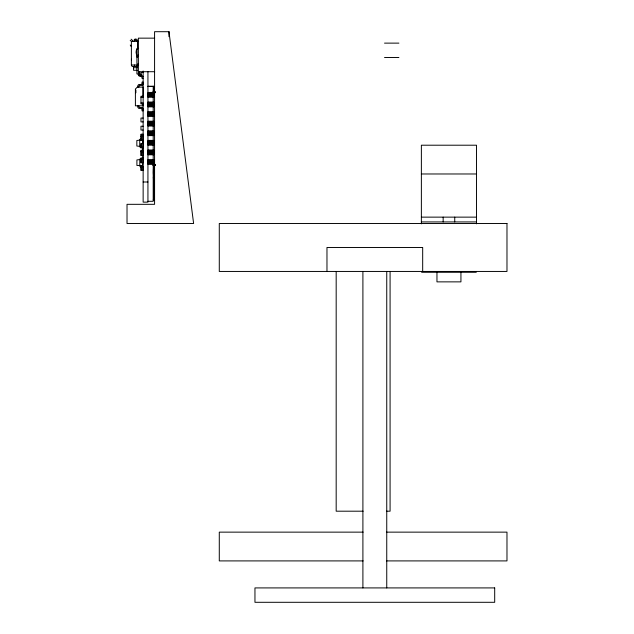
<?xml version="1.0" encoding="UTF-8"?>
<svg xmlns="http://www.w3.org/2000/svg" width="634" height="634" viewBox="0 0 634 634"><rect width="100%" height="100%" fill="white"/><g stroke="black" fill="none" stroke-linecap="round" stroke-linejoin="round"><path stroke-width="0.95" d="M143.141 157.898C143.054 159.483 140.273 157.826 140.645 159.681L140.019 159.681L140.027 159.166A1.276 1.276 0 0 1 140.827 158.12L142.42 158.04L142.515 156.939L143.141 156.939M154.648 38.151L138.347 38.151L138.386 74.749A1.292 1.292 0 0 0 139.306 75.668L139.638 74.463L141.216 74.479M131.381 46.1L130.992 46.33L130.279 45.022M140.954 138.624L140.764 138.688A1.276 1.276 0 0 0 139.963 139.734L139.956 140.249L140.582 140.249L141.057 139.242M138.363 74.574L141.366 74.13M139.718 140.138L136.841 140.494L136.841 146.018L139.718 146.375L139.718 140.138L142.595 140.494L142.595 143.252M139.781 165.815L139.781 159.578L136.904 159.934L136.904 165.458L142.658 165.458L142.658 162.7M153.206 92.746L155.132 92.746M153.206 165.236L155.132 165.236L153.206 165.165M168.969 31.7L154.577 31.7L154.577 204.322L127.022 204.322L127.022 223.501L193.616 223.501L168.969 31.7L168.969 36.645M135.216 39.181L136.175 39.181A0.951 0.626 0 0 1 137.118 39.807L137.134 41.345M130.208 40.362L131.381 41.345L138.608 41.345M384.521 43.128L398.905 43.128M138.608 48.35C135.224 48.049 135.224 56.299 138.608 55.998M384.521 57.512L398.905 57.512M131.381 41.345L131.381 65.009L138.608 65.009M137.19 66.522L132.815 66.522A1.49 1.49 0 0 1 131.404 65.009M133.552 67.719L137.388 67.719M137.388 70.279L133.552 70.279L133.552 66.324M138.347 71.713L154.648 71.713M143.141 72.514L140.978 72.514L140.978 76.357L143.141 76.357M138.513 65.088A1.292 1.292 0 0 0 138.386 65.397L136.904 66.213L136.904 73.885L139.591 74.368L139.591 71.491M138.347 74.416L139.591 74.416M139.155 75.319L141.01 75.319M141.937 76.04L139.155 76.04L139.155 74.741M143.141 78.188L141.889 78.188L141.937 75.676M147.936 86.224L153.69 86.224L153.69 91.019L153.206 91.019M147.936 86.478L153.69 86.478M153.206 91.803L155.108 91.787L153.206 91.922M153.206 92.017L155.108 92.017M153.206 92.136L155.108 92.136M153.206 92.271L155.108 92.271M147.936 92.461L155.108 92.421M153.206 92.58L155.108 92.58M147.936 93.42L153.69 93.42L147.936 93.507M147.936 93.61L153.69 93.61M147.936 93.753L153.69 93.753M147.936 93.935L153.69 93.935M147.936 94.141L153.69 94.141M147.936 94.363L153.69 94.363M147.936 94.609L153.69 94.609M147.936 94.862L153.69 94.862M147.936 95.108L153.69 95.108M147.936 95.354L153.69 95.354M147.936 95.575L153.69 95.575M147.936 95.782L153.69 95.782M147.936 95.964L153.69 95.964M147.936 96.106L153.69 96.106M143.141 96.265L140.978 96.265L140.978 103.936L143.141 103.936M147.936 96.21L153.69 96.297M140.978 97.224L143.141 97.224M147.936 97.256L153.69 97.256L153.69 92.461M147.936 102.05L153.69 102.05L153.69 106.845L147.936 106.845M140.978 102.977L143.141 102.977M147.936 103.033L153.69 103.009M147.936 103.199L153.69 103.096M147.936 103.35L153.69 103.35M147.936 103.524L153.69 103.524M147.936 103.73L153.69 103.73M147.936 103.96L153.69 103.96M147.936 104.198L153.69 104.198M147.936 104.452L153.69 104.452M147.936 104.697L153.69 104.697M147.936 104.943L153.69 104.943M147.936 105.165L153.69 105.165M147.936 105.371L153.69 105.371M147.936 105.553L153.69 105.553M147.936 105.696L153.69 105.696M147.936 105.799L153.69 105.799M147.936 105.886L153.69 105.862M147.936 111.639L153.69 111.639L153.69 116.434L147.936 116.434M147.936 112.598L153.69 112.686M147.936 112.797L153.69 112.797M147.936 112.939L153.69 112.939M147.936 113.114L153.69 113.114M147.936 113.32L153.69 113.32M147.936 113.549L153.69 113.549M147.936 113.787L153.69 113.787M147.936 114.041L153.69 114.041M147.936 114.286L153.69 114.286M147.936 114.532L153.69 114.532M147.936 114.754L153.69 114.754M147.936 114.96L153.69 114.96M147.936 115.142L153.69 115.142M147.936 115.285L153.69 115.285M147.936 115.475L153.69 115.451M143.141 118.067L140.978 118.067L140.978 121.902L143.141 121.902M147.936 121.229L153.69 121.229L153.69 126.023L147.936 126.023M147.936 122.188L153.69 122.211L147.936 122.275M147.936 122.386L153.69 122.386M147.936 122.528L153.69 122.528M147.936 122.703L153.69 122.703M147.936 122.909L153.69 122.909M147.936 123.139L153.69 123.139M147.936 123.376L153.69 123.376M147.936 123.63L153.69 123.63M147.936 123.876L153.69 123.876M147.936 124.121L153.69 124.121M147.936 124.351L153.69 124.351M147.936 124.549L153.69 124.549M147.936 124.732L153.69 124.732M147.936 124.874L153.69 124.977M147.936 125.049L153.69 125.064M143.141 126.221L140.978 126.221L140.978 130.057L143.141 130.057M147.936 130.818L153.69 130.818L153.69 135.613L147.936 135.613M147.936 131.777L153.69 131.801M147.936 131.975L153.69 131.975M147.936 132.118L153.69 132.118M147.936 132.292L153.69 132.292M147.936 132.498L153.69 132.498M147.936 132.728L153.69 132.728M147.936 132.966L153.69 132.966M147.936 133.219L153.69 133.219M147.936 133.465L153.69 133.465M147.936 133.711L153.69 133.711M147.936 133.94L153.69 133.94M143.141 134.242L140.978 134.242L140.978 140.225L143.141 140.225M147.936 134.146L153.69 134.146M147.936 134.321L153.69 134.321M147.936 134.463L153.69 134.463M147.936 134.567L153.69 134.638L147.936 134.654M140.978 136.389L143.141 136.389M147.936 140.407L153.69 140.407L153.69 145.202L147.936 145.202M153.69 141.366L147.936 141.366L153.69 141.453M147.936 141.564L153.69 141.564M147.936 141.707L153.69 141.707M143.141 141.826L142.896 147.413M147.936 141.881L153.69 141.881M147.936 142.087L153.69 142.087M147.936 142.317L153.69 142.317M147.936 142.555L153.69 142.555M147.936 142.808L153.69 142.808M147.936 143.054L153.69 143.054M147.936 143.3L153.69 143.3M143.141 143.577L140.978 143.577L140.978 147.413L143.141 147.413M147.936 143.53L153.69 143.53M147.936 143.736L153.69 143.736M147.936 143.91L153.69 143.91M147.936 144.053L153.69 144.053M147.936 144.243L153.69 144.227M147.936 150.004L153.69 150.004L153.69 154.799L147.936 154.799M143.141 150.29L140.978 150.29L140.978 155.568L143.141 155.568M147.936 150.963L153.69 150.979M147.936 151.043L153.69 151.043M147.936 151.154L153.69 151.154M147.936 151.296L153.69 151.296M147.936 151.471L153.69 151.471M147.936 151.677L153.69 151.677M140.978 151.732L143.141 151.732M147.936 151.906L153.69 151.906M147.936 152.152L153.69 152.152M147.936 152.398L153.69 152.398M147.936 152.651L153.69 152.651M147.936 152.889L153.69 152.889M147.936 153.119L153.69 153.119M147.936 153.325L153.69 153.325M147.936 153.499L153.69 153.499M147.936 153.642L153.69 153.642M147.936 153.753L153.69 153.753M147.936 153.816L153.69 153.84M140.978 158.349L143.141 158.349M143.141 158.92L140.978 158.92L140.978 162.756L143.141 162.756M147.936 159.594L153.69 159.594L153.69 164.388L147.936 164.388M147.936 160.64L153.69 160.568M147.936 160.743L153.69 160.743M147.936 160.885L153.69 160.885M147.936 161.06L153.69 161.06M147.936 161.266L153.69 161.266M147.936 161.496L153.69 161.496M147.936 161.741L153.69 161.741M147.936 161.987L153.69 161.987M147.936 162.241L153.69 162.241M147.936 162.478L153.69 162.478M147.936 162.708L153.69 162.708M147.936 162.914L153.69 162.914M147.936 163.089L153.69 163.089M147.936 163.231L153.69 163.231M147.936 163.406L153.69 163.342M153.206 164.341L155.108 164.341M153.206 164.507L155.108 164.507M153.206 164.666L155.108 164.666M153.206 164.816L155.108 164.816M153.206 164.951L155.108 164.951M153.206 165.07L155.108 165.07M153.206 165.3L155.108 165.3M143.141 166.591L140.875 166.576L140.645 165.704L140.019 165.704L140.027 166.219A1.276 1.276 0 0 0 140.827 167.265L141.025 167.328M153.206 170.031L153.927 170.031M143.141 170.427L140.978 170.427L140.978 166.591L142.983 167.019M153.206 171.228L153.927 171.228M153.206 172.67L153.927 172.67M153.206 173.867L153.927 173.867M421.372 173.978L476.514 173.978M153.206 177.861L153.896 177.861M143.141 181.998L147.936 181.998M153.206 199.924L153.896 199.924L153.896 165.474M147.936 201.303L153.206 201.303L153.206 86.224M421.372 217.137L476.514 217.137M421.372 221.932L476.514 221.932M421.618 272.279L476.277 272.279M363.131 511.194L336.178 511.194L336.178 271.447M386.494 511.194L390.084 511.194L390.084 271.447M363.131 532.14L219.285 532.14L219.285 560.908L363.131 560.908M386.534 532.14L506.978 532.14L506.978 560.908L386.534 560.908M139.48 75.692L141.057 75.7M138.347 64.208L136.904 63.725L136.904 56.054L138.386 55.237A1.292 1.292 0 0 1 138.513 54.928M141.057 147.278L140.582 146.272L139.956 146.272L139.963 146.787A1.276 1.276 0 0 0 140.764 147.833L142.357 147.912L142.452 149.014L143.07 149.014L142.698 147.389M131.103 39.181L131.848 39.815A2.996 2.996 0 0 1 132.815 41.353L132.815 41.345M138.347 64.256L138.386 64.589A1.292 1.292 0 0 0 138.513 64.898M476.514 223.85L476.514 145.21L421.372 145.21L421.372 223.85M460.934 272.279L460.934 281.868L436.961 281.868L436.961 272.279M454.736 217.137L454.736 221.932M443.158 217.137L443.158 221.932M422.68 271.447L422.68 247.474L326.97 247.474L326.97 271.447M386.748 271.447L386.748 587.916M362.902 271.447L362.902 587.916M153.69 170.031L153.69 171.228M153.69 172.67L153.69 173.867M147.936 71.476L147.936 202.143L143.141 202.143L143.141 71.008M143.07 96.954L143.07 87.112L137.316 87.112L135.399 89.029L135.399 105.815L143.07 105.815L143.07 103.841M142.896 134.242L142.896 136.159M142.896 136.389L142.896 140.225M142.896 150.29L142.896 155.568M142.896 158.92L142.896 162.756M142.896 166.591L142.896 170.427M141.224 134.242L141.224 136.159M141.224 136.389L141.224 140.225M141.224 143.577L141.224 147.413M141.224 150.29L141.224 155.568M141.224 158.92L141.224 162.756M141.224 166.591L141.224 170.427M138.822 74.741L138.822 75.692M138.83 87.112L139.226 85.431L142.111 85.431L143.07 84.473L143.07 82.079L142.111 82.079L141.715 84.473L138.83 84.473L137.871 85.431L137.871 87.112M138.83 105.815L139.226 107.487L142.111 107.487L143.07 108.446L143.07 110.847L142.111 110.847L141.715 108.446L138.83 108.446L137.871 107.487L137.871 105.815M137.594 41.345L137.594 48.453M137.142 56.537L137.142 57.496M137.142 66.697L137.142 67.656M137.039 48.319L137.039 56.061M136.413 65.009L136.413 66.522M135.882 90.076L135.882 92.818M134.495 65.009L134.495 66.522M134.257 41.345L134.257 39.823A0.991 0.65 0 0 1 135.24 39.173M134.257 40.988A0.991 0.65 0 0 1 134.535 40.536A0.951 0.626 0 0 1 135.216 40.346L136.175 40.346A0.951 0.626 0 0 1 136.849 40.536A0.991 0.65 0 0 1 137.134 40.988M131.579 59.834A0.983 0.983 0 0 1 131.397 59.224M506.978 223.501L219.285 223.501L219.285 271.447L506.978 271.447L506.978 223.501M494.694 587.916L254.955 587.916L254.955 602.3L494.694 602.3L494.694 587.916"/></g></svg>
